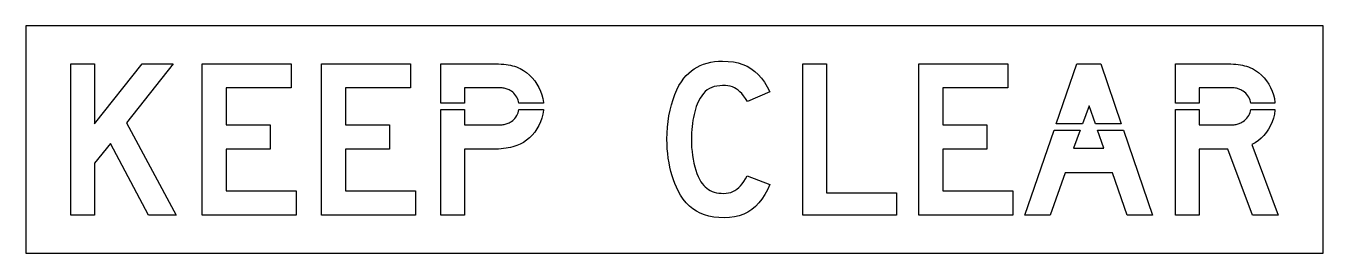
# Model space of a CAD drawing. Extents: x 0 to 103, y 0 to 18.
import ezdxf

# ---------------------------------------------------------------- set-up
doc = ezdxf.new("R2010")
doc.units = 0
doc.layers.add('CUT', color=7, linetype='Continuous')
doc.layers.add('OUTSIDE', color=1, linetype='Continuous')

msp = doc.modelspace()

# ---------------------------------------------------------------- linework, layer by layer
at = {"layer": 'CUT'}
for points in [[(3.5516, 3), (3.5516, 15), (5.4464, 15), (5.4464, 10.242), (9.236, 15), (11.678, 15), (7.9724, 10.326), (11.93, 3), (9.7412, 3), (6.71, 8.6844), (5.4464, 7.1268), (5.4464, 3)], [(15.8888, 13.1052), (15.8888, 10.158), (19.3832, 10.158), (19.3832, 8.2212), (15.8888, 8.2212), (15.8888, 4.9368), (21.4472, 4.9368), (21.4472, 3), (13.994, 3), (13.994, 15), (21.068, 15), (21.068, 13.1052)], [(30.542, 13.1052), (25.3628, 13.1052), (25.3628, 10.158), (28.8572, 10.158), (28.8572, 8.2212), (25.3628, 8.2212), (25.3628, 4.9368), (30.9212, 4.9368), (30.9212, 3), (23.468, 3), (23.468, 15), (30.542, 15)], [(38.9732, 12.3576), (38.906, 12.4656), (38.8304, 12.5676), (38.7476, 12.6624), (38.6564, 12.7488), (38.5604, 12.8268), (38.4572, 12.8952), (38.3756, 12.9348), (38.2976, 12.9684), (38.2208, 12.9984), (38.144, 13.0236), (38.066, 13.0452), (37.9844, 13.0632), (37.8968, 13.0776), (37.8032, 13.0884), (37.7, 13.0956), (37.586, 13.1016), (37.4612, 13.104), (37.3208, 13.1052), (34.8368, 13.1052), (34.8368, 11.8826), (32.942, 11.8826), (32.942, 15), (37.0688, 15), (37.304, 14.9976), (37.526, 14.9928), (37.736, 14.982), (37.9352, 14.9676), (38.1248, 14.9472), (38.3048, 14.9208), (38.4776, 14.8884), (38.6432, 14.85), (38.8028, 14.8044), (38.9576, 14.7516), (39.1088, 14.6904), (39.2576, 14.6208), (39.5156, 14.4792), (39.7604, 14.3088), (39.9908, 14.112), (40.2056, 13.8924), (40.4024, 13.6524), (40.5788, 13.3944), (40.7336, 13.122), (40.8644, 12.8376), (40.9688, 12.5424), (41.0468, 12.2424), (41.0936, 11.9376), (41.0966, 11.8826), (39.1497, 11.8826), (39.1496, 11.8836), (39.1208, 12.006), (39.0812, 12.1272), (39.032, 12.2448)], [(57.9272, 3.6924), (57.6368, 3.4524), (57.3272, 3.2496), (56.9948, 3.084), (56.6408, 2.9556), (56.2664, 2.8632), (55.868, 2.808), (55.448, 2.79), (55.0184, 2.8032), (54.6152, 2.8464), (54.236, 2.9172), (53.8808, 3.0192), (53.5484, 3.15), (53.2376, 3.3108), (52.9472, 3.5028), (52.6784, 3.7248), (52.4276, 3.9792), (52.196, 4.266), (51.9824, 4.5852), (51.7844, 4.9368), (51.6524, 5.2092), (51.5288, 5.4996), (51.416, 5.8056), (51.3128, 6.1272), (51.2192, 6.4608), (51.1376, 6.8052), (51.0668, 7.1604), (51.008, 7.5228), (50.9612, 7.8912), (50.9276, 8.2656), (50.9072, 8.6424), (50.9, 9.0216), (50.9108, 9.4944), (50.942, 9.9648), (50.9924, 10.4292), (51.0632, 10.8852), (51.152, 11.328), (51.2588, 11.7576), (51.3824, 12.1692), (51.524, 12.5616), (51.6824, 12.9288), (51.8552, 13.2708), (52.0448, 13.5828), (52.2476, 13.8636), (52.4336, 14.076), (52.6304, 14.2704), (52.8404, 14.4468), (53.0636, 14.6052), (53.2988, 14.7456), (53.5484, 14.868), (53.81, 14.9724), (54.0848, 15.0576), (54.374, 15.1248), (54.6752, 15.1716), (54.992, 15.2004), (55.322, 15.21), (55.76, 15.1944), (56.1728, 15.1464), (56.558, 15.066), (56.9204, 14.952), (57.2588, 14.8032), (57.5744, 14.6208), (57.8696, 14.4036), (58.1444, 14.1504), (58.4, 13.86), (58.6388, 13.5336), (58.862, 13.17), (59.0684, 12.768), (57.3008, 12.0108), (57.1376, 12.2472), (56.984, 12.4548), (56.8376, 12.6348), (56.6936, 12.7872), (56.5508, 12.9156), (56.4056, 13.0212), (56.2556, 13.1052), (56.0972, 13.1712), (55.9268, 13.218), (55.7432, 13.2504), (55.5428, 13.2684), (55.322, 13.2732), (55.0868, 13.2648), (54.8648, 13.2372), (54.656, 13.1916), (54.4604, 13.1256), (54.2768, 13.0392), (54.1064, 12.9312), (53.9456, 12.8016), (53.7968, 12.6504), (53.6576, 12.474), (53.5292, 12.2748), (53.4104, 12.0504), (53.3, 11.7996), (53.2292, 11.6148), (53.1644, 11.4156), (53.1044, 11.2056), (53.0492, 10.986), (53.0012, 10.7568), (52.958, 10.5216), (52.922, 10.2792), (52.892, 10.032), (52.868, 9.7812), (52.8512, 9.528), (52.8404, 9.2748), (52.8368, 9.0216), (52.844, 8.6952), (52.8608, 8.3712), (52.8908, 8.0508), (52.9304, 7.7364), (52.982, 7.4292), (53.0432, 7.1316), (53.1128, 6.846), (53.1932, 6.5724), (53.282, 6.3156), (53.378, 6.0744), (53.4836, 5.8536), (53.5952, 5.6532), (53.7032, 5.502), (53.8172, 5.3652), (53.9372, 5.2416), (54.0644, 5.1312), (54.2, 5.0352), (54.3428, 4.9524), (54.494, 4.8828), (54.656, 4.8264), (54.8264, 4.782), (55.0088, 4.7508), (55.2008, 4.7328), (55.406, 4.7268), (55.6016, 4.7352), (55.7888, 4.7616), (55.9676, 4.8072), (56.1392, 4.8708), (56.3024, 4.9548), (56.4584, 5.058), (56.6072, 5.1816), (56.75, 5.3256), (56.8856, 5.49), (57.0164, 5.6772), (57.14, 5.8848), (57.2588, 6.1152), (59.0684, 5.442), (58.88, 5.0184), (58.6724, 4.632), (58.4444, 4.2816), (58.196, 3.9684)], [(69.1328, 4.7688), (69.1328, 3), (61.6796, 3), (61.6796, 15), (63.5744, 15), (63.5744, 4.7688)], [(77.9744, 13.1052), (72.7952, 13.1052), (72.7952, 10.158), (76.2896, 10.158), (76.2896, 8.2212), (72.7952, 8.2212), (72.7952, 4.9368), (78.3536, 4.9368), (78.3536, 3), (70.9004, 3), (70.9004, 15), (77.9744, 15)], [(85.3424, 15), (86.9792, 10.2404), (84.9179, 10.2404), (84.416, 11.6736), (83.8967, 10.2404), (81.8112, 10.2404), (83.4476, 15)], [(97.0952, 12.3576), (97.0256, 12.4656), (96.9452, 12.5676), (96.8564, 12.6624), (96.7604, 12.7488), (96.6548, 12.8268), (96.5432, 12.8952), (96.4712, 12.9348), (96.404, 12.9684), (96.3368, 12.9984), (96.2684, 13.0236), (96.1976, 13.0452), (96.122, 13.0632), (96.0392, 13.0776), (95.948, 13.0884), (95.8448, 13.0956), (95.7284, 13.1016), (95.5964, 13.104), (95.4488, 13.1052), (93.1748, 13.1052), (93.1748, 11.8826), (91.28, 11.8826), (91.28, 15), (95.2376, 15), (95.4632, 14.9976), (95.678, 14.9928), (95.8808, 14.982), (96.0752, 14.9676), (96.26, 14.9472), (96.4376, 14.9208), (96.608, 14.8884), (96.7724, 14.85), (96.9308, 14.8044), (97.0856, 14.7516), (97.2368, 14.6904), (97.3856, 14.6208), (97.6424, 14.4792), (97.8848, 14.3088), (98.1128, 14.112), (98.3228, 13.8924), (98.5136, 13.6524), (98.6852, 13.3944), (98.834, 13.122), (98.96, 12.8376), (99.0608, 12.5424), (99.1352, 12.2424), (99.1808, 11.9376), (99.1834, 11.8826), (97.2777, 11.8826), (97.2776, 11.8836), (97.2476, 12.006), (97.208, 12.1272), (97.1564, 12.2448)], [(40.4024, 9.5796), (40.2056, 9.342), (39.9908, 9.1272), (39.7604, 8.9364), (39.5156, 8.7744), (39.2576, 8.6424), (39.1172, 8.5812), (38.9696, 8.5236), (38.8148, 8.4696), (38.6528, 8.4204), (38.4824, 8.376), (38.3048, 8.3364), (38.12, 8.3028), (37.9256, 8.274), (37.724, 8.2512), (37.514, 8.2344), (37.2956, 8.2248), (37.0688, 8.2212), (34.8368, 8.2212), (34.8368, 3), (32.942, 3), (32.942, 11.3806), (34.8368, 11.3806), (34.8368, 10.158), (37.3208, 10.158), (37.4612, 10.1592), (37.586, 10.1616), (37.7, 10.1676), (37.8032, 10.1748), (37.8968, 10.1856), (37.9844, 10.2), (38.066, 10.218), (38.144, 10.2384), (38.2208, 10.2648), (38.2976, 10.2948), (38.3756, 10.3284), (38.4572, 10.368), (38.5604, 10.428), (38.6564, 10.5), (38.7476, 10.584), (38.8304, 10.6776), (38.906, 10.7796), (38.9732, 10.89), (39.032, 11.0052), (39.0812, 11.1264), (39.1208, 11.2512), (39.1496, 11.3772), (39.1501, 11.3806), (41.097, 11.3806), (41.0936, 11.316), (41.0468, 11.004), (40.9688, 10.6968), (40.8644, 10.398), (40.7336, 10.11), (40.5788, 9.8364)], [(93.1748, 10.158), (95.4488, 10.158), (95.588, 10.1592), (95.714, 10.1616), (95.8268, 10.1676), (95.9288, 10.1748), (96.0212, 10.1856), (96.1064, 10.2), (96.1856, 10.218), (96.2588, 10.2384), (96.3308, 10.2648), (96.4004, 10.2948), (96.4712, 10.3284), (96.5432, 10.368), (96.6548, 10.4364), (96.7604, 10.5144), (96.8564, 10.6008), (96.9452, 10.6956), (97.0256, 10.7976), (97.0952, 10.9056), (97.1564, 11.0184), (97.208, 11.136), (97.2476, 11.256), (97.2776, 11.3796), (97.2777, 11.3806), (99.1837, 11.3806), (99.1808, 11.316), (99.134, 11.004), (99.0608, 10.6956), (98.9588, 10.3968), (98.8316, 10.1076), (98.6804, 9.8316), (98.5052, 9.5712), (98.3096, 9.33), (98.0948, 9.1092), (97.8608, 8.9124), (97.61, 8.742), (97.3436, 8.6004), (99.4484, 3), (97.3856, 3), (95.4488, 8.2212), (93.1748, 8.2212), (93.1748, 3), (91.28, 3), (91.28, 11.3806), (93.1748, 11.3806)], [(83.7149, 9.7384), (83.1956, 8.3052), (85.5956, 8.3052), (85.0937, 9.7384), (87.1519, 9.7384), (89.4692, 3), (87.4484, 3), (86.2688, 6.3684), (82.5212, 6.3684), (81.3428, 3), (79.322, 3), (81.6387, 9.7384)]]:
    msp.add_lwpolyline(points, close=True, dxfattribs=at)
at = {"layer": 'OUTSIDE'}
msp.add_lwpolyline([(0, 0), (103, 0), (103, 18), (0, 18)], close=True, dxfattribs=at)

doc.saveas('drawing.dxf')
